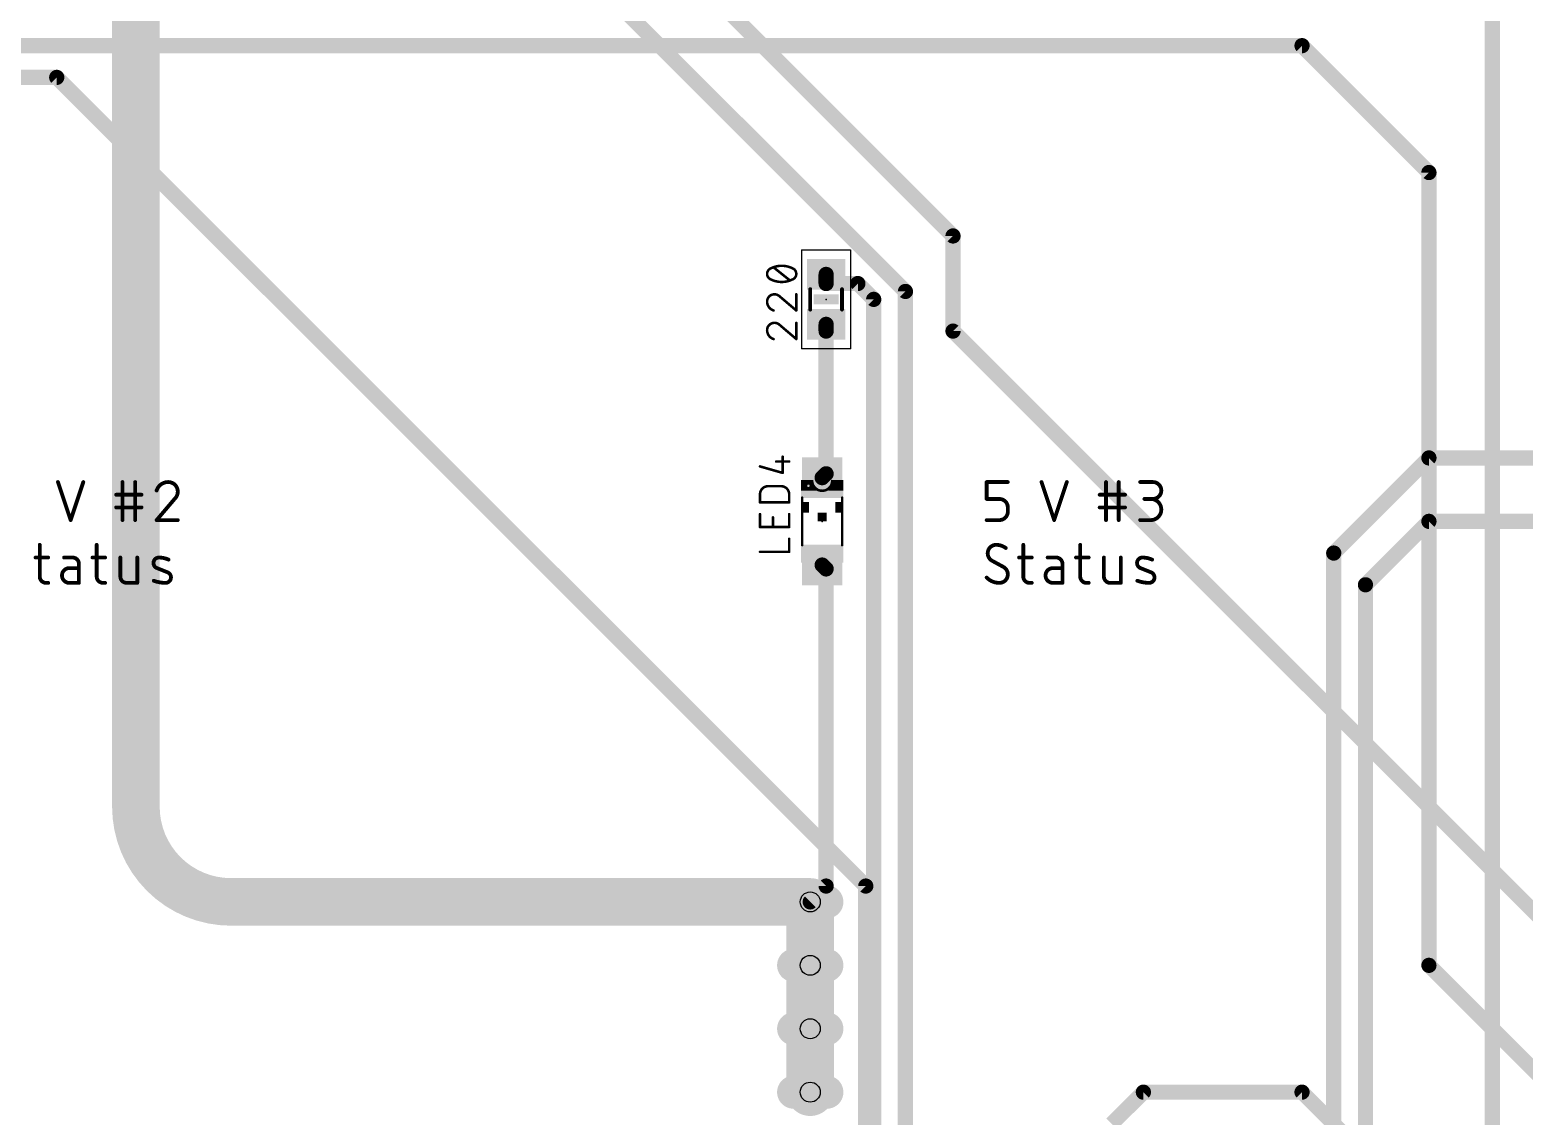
# Model space of a CAD drawing. Extents: x -9 to 239, y 2 to 147.
# Drawn here: x 78.6 to 138.4, y 54.9 to 98.4 of the extents above; entities that cross this region are included whole.
import ezdxf

# ---------------------------------------------------------------- set-up
doc = ezdxf.new("R2010")
doc.units = 0
for name, color, linetype in [('1', 12, 'CONTINUOUS'), ('16', 132, 'CONTINUOUS'), ('17', 110, 'CONTINUOUS'), ('18', 110, 'CONTINUOUS'), ('21', 40, 'CONTINUOUS'), ('23', 53, 'CONTINUOUS'), ('25', 253, 'CONTINUOUS'), ('27', 253, 'CONTINUOUS'), ('29', 253, 'CONTINUOUS'), ('30', 253, 'CONTINUOUS'), ('31', 253, 'CONTINUOUS'), ('35', 253, 'CONTINUOUS'), ('39', 12, 'CONTINUOUS'), ('44', 253, 'CONTINUOUS'), ('51', 253, 'CONTINUOUS')]:
    doc.layers.add(name, color=color, linetype=linetype)

# ---------------------------------------------------------------- blocks, each defined once
blk = doc.blocks.new('RECT')
blk.add_solid([(-0.5, -0.5), (0.5, -0.5), (-0.5, 0.5), (0.5, 0.5)])
blk = doc.blocks.new('LONGP100')
at = {"const_width": 1}
blk.add_lwpolyline([(-0.5, 0), (0.5, 0)], dxfattribs=at)
at = {"const_width": 0.5}
for points in [[(-0.5, 0.25, 1), (-0.5, -0.25)], [(0.5, -0.25, 1), (0.5, 0.25)]]:
    blk.add_lwpolyline(points, format="xyb", dxfattribs=at)
blk = doc.blocks.new('ROUNDV')
at = {"const_width": 0.5}
blk.add_lwpolyline([(0, -0.25, 1), (0, 0.25, 1), (0, -0.25)], format="xyb", dxfattribs=at)

msp = doc.modelspace()

# ---------------------------------------------------------------- linework, layer by layer
at = {"layer": '1'}
for points, const_width in [([(82.8614, 118.11), (82.8614, 67.31)], 1.905), ([(115.57, 90.17), (102.5525, 103.1875)], 0.6096), ([(102.235, 99.3775), (113.665, 87.9475)], 0.6096), ([(115.57, 86.36), (115.57, 90.17)], 0.6096), ([(110.49, 88.265), (110.49, 88.63)], 0.6096), ([(111.76, 88.265), (110.49, 88.265)], 0.6096), ([(112.395, 87.63), (111.76, 88.265)], 0.6096), ([(112.395, 53.34), (112.395, 87.63)], 0.6096), ([(113.665, 87.9475), (113.665, 53.975)], 0.6096), ([(110.49, 86.36), (110.49, 86.63)], 0.6096), ([(110.49, 80.645), (110.49, 86.36)], 0.6096), ([(139.7, 62.23), (115.57, 86.36)], 0.6096), ([(130.81, 77.47), (134.62, 81.28)], 0.6096), ([(134.62, 81.28), (149.86, 81.28)], 0.6096), ([(110.49, 80.645), (110.3324, 80.49)], 0.6096), ([(132.08, 76.2), (134.62, 78.74)], 0.6096), ([(134.62, 78.74), (149.86, 78.74)], 0.6096), ([(110.49, 76.835), (110.3324, 76.99)], 0.6096), ([(110.49, 64.135), (110.49, 76.835)], 0.6096), ([(86.6714, 63.5), (109.855, 63.5)], 1.905), ([(109.855, 63.5), (109.855, 60.96)], 1.905), ([(110.49, 64.135), (109.855, 63.5)], 0.6096), ([(109.855, 60.96), (109.855, 58.42)], 1.905), ([(139.7, 55.88), (134.62, 60.96)], 0.6096), ([(109.855, 58.42), (109.855, 55.88)], 1.905), ([(121.92, 54.61), (123.19, 55.88)], 0.6096), ([(123.19, 55.88), (129.54, 55.88)], 0.6096), ([(129.54, 55.88), (133.35, 52.07)], 0.6096)]:
    msp.add_lwpolyline(points, dxfattribs=dict(at, const_width=const_width))
for points, const_width in [([(115.7224, 90.17, 1), (115.4176, 90.17)], 0.3048), ([(115.4622, 90.0622, 1), (115.6778, 90.2778)], 0.3048), ([(110.6424, 88.63, 1), (110.3376, 88.63)], 0.3048), ([(110.49, 88.4174, 1), (110.49, 88.1126)], 0.3048), ([(111.8678, 88.3728, 1), (111.6522, 88.1572)], 0.3048), ([(111.76, 88.1126, 1), (111.76, 88.4174)], 0.3048), ([(110.3376, 88.265, 1), (110.6424, 88.265)], 0.3048), ([(112.5474, 87.63, 1), (112.2426, 87.63)], 0.3048), ([(113.8174, 87.9475, 1), (113.5126, 87.9475)], 0.3048), ([(113.5572, 87.8397, 1), (113.7728, 88.0553)], 0.3048), ([(112.2872, 87.5222, 1), (112.5028, 87.7378)], 0.3048), ([(110.6424, 86.63, 1), (110.3376, 86.63)], 0.3048), ([(110.6424, 86.36, 1), (110.3376, 86.36)], 0.3048), ([(110.3376, 86.36, 1), (110.6424, 86.36)], 0.3048), ([(115.6778, 86.4678, 1), (115.4622, 86.2522)], 0.3048), ([(115.4176, 86.36, 1), (115.7224, 86.36)], 0.3048), ([(134.62, 81.4324, 1), (134.62, 81.1276)], 0.3048), ([(134.7278, 81.1722, 1), (134.5122, 81.3878)], 0.3048), ([(110.2255, 80.5987, 1), (110.4392, 80.3813)], 0.3048), ([(110.3376, 80.645, 1), (110.6424, 80.645)], 0.3048), ([(110.5969, 80.5363, 1), (110.3831, 80.7537)], 0.3048), ([(134.62, 78.8924, 1), (134.62, 78.5876)], 0.3048), ([(134.7278, 78.6322, 1), (134.5122, 78.8478)], 0.3048), ([(110.4392, 77.0987, 1), (110.2255, 76.8813)], 0.3048), ([(130.7022, 77.5778, 1), (130.9178, 77.3622)], 0.3048), ([(110.6424, 76.835, 1), (110.3376, 76.835)], 0.3048), ([(110.3831, 76.7263, 1), (110.5969, 76.9437)], 0.3048), ([(131.9722, 76.3078, 1), (132.1878, 76.0922)], 0.3048), ([(82.8614, 67.31, 0.4142), (86.6714, 63.5)], 1.905), ([(83.3377, 67.31, 1), (82.3852, 67.31)], 0.9525), ([(82.3852, 67.31, 1), (83.3377, 67.31)], 0.9525), ([(86.6714, 63.9763, 1), (86.6714, 63.0237)], 0.9525), ([(86.6714, 63.0237, 1), (86.6714, 63.9763)], 0.9525), ([(110.3312, 63.5, 1), (109.3788, 63.5)], 0.9525), ([(109.855, 63.0237, 1), (109.855, 63.9763)], 0.9525), ([(110.3376, 64.135, 1), (110.6424, 64.135)], 0.3048), ([(110.5978, 64.0272, 1), (110.3822, 64.2428)], 0.3048), ([(109.7472, 63.6078, 1), (109.9628, 63.3922)], 0.3048), ([(110.3312, 60.96, 1), (109.3788, 60.96)], 0.9525), ([(109.3788, 60.96, 1), (110.3312, 60.96)], 0.9525), ([(134.7278, 61.0678, 1), (134.5122, 60.8522)], 0.3048), ([(110.3312, 58.42, 1), (109.3788, 58.42)], 0.9525), ([(109.3788, 58.42, 1), (110.3312, 58.42)], 0.9525), ([(109.3788, 55.88, 1), (110.3312, 55.88)], 0.9525), ([(123.19, 56.0324, 1), (123.19, 55.7276)], 0.3048), ([(123.2978, 55.7722, 1), (123.0822, 55.9878)], 0.3048), ([(129.6478, 55.9878, 1), (129.4322, 55.7722)], 0.3048), ([(129.54, 55.7276, 1), (129.54, 56.0324)], 0.3048)]:
    msp.add_lwpolyline(points, format="xyb", dxfattribs=dict(at, const_width=const_width))
at = {"layer": '16', "const_width": 0.6096}
for points in [[(137.16, 40.64), (137.16, 130.055)], [(129.54, 97.79), (67.31, 97.79)], [(134.62, 92.71), (129.54, 97.79)], [(27.6225, 96.52), (79.6925, 96.52)], [(112.0775, 64.135), (79.6925, 96.52)], [(134.62, 60.96), (134.62, 92.71)], [(130.81, 36.83), (130.81, 77.47)], [(132.08, 38.1), (132.08, 76.2)], [(112.0775, 37.7825), (112.0775, 64.135)]]:
    msp.add_lwpolyline(points, dxfattribs=at)
at = {"layer": '16', "const_width": 0.3048}
for points in [[(129.6478, 97.8978, 1), (129.4322, 97.6822)], [(129.54, 97.6376, 1), (129.54, 97.9424)], [(79.8003, 96.6278, 1), (79.5847, 96.4122)], [(79.6925, 96.3676, 1), (79.6925, 96.6724)], [(134.7724, 92.71, 1), (134.4676, 92.71)], [(134.5122, 92.6022, 1), (134.7278, 92.8178)], [(130.9624, 77.47, 1), (130.6576, 77.47)], [(132.2324, 76.2, 1), (131.9276, 76.2)], [(112.2299, 64.135, 1), (111.9251, 64.135)], [(111.9697, 64.0272, 1), (112.1853, 64.2428)], [(134.4676, 60.96, 1), (134.7724, 60.96)]]:
    msp.add_lwpolyline(points, format="xyb", dxfattribs=at)
at = {"layer": '23'}
for p in [(110.49, 87.63), (110.3324, 78.74)]:
    msp.add_point(p, dxfattribs=at)
at = {"layer": '25'}
for points, const_width in [([(108.7519, 80.6808), (108.7519, 81.3299)], 0.1016), ([(107.8432, 80.9405), (108.7519, 80.6808)], 0.1016), ([(108.4923, 81.1352), (109.0116, 81.1352)], 0.1016), ([(79.741, 80.3148), (80.249, 78.7908)], 0.1524), ([(80.249, 78.7908), (80.757, 80.3148)], 0.1524), ([(82.3239, 78.7908), (82.3239, 80.3148)], 0.1524), ([(82.8319, 78.7908), (82.8319, 80.3148)], 0.1524), ([(108.1677, 80.1489), (108.687, 80.1489)], 0.1016), ([(116.9162, 79.6375), (116.9162, 80.3148)], 0.1524), ([(116.9162, 80.3148), (117.7629, 80.3148)], 0.1524), ([(119.111, 80.3148), (119.619, 78.7908)], 0.1524), ([(119.619, 78.7908), (120.127, 80.3148)], 0.1524), ([(121.6939, 78.7908), (121.6939, 80.3148)], 0.1524), ([(122.2019, 78.7908), (122.2019, 80.3148)], 0.1524), ([(123.0607, 80.3148), (123.5687, 80.3148)], 0.1524), ([(82.0699, 79.8068), (83.0859, 79.8068)], 0.1524), ([(84.4104, 79.6375), (83.6907, 78.7908)], 0.1524), ([(107.8432, 79.4997), (107.8432, 79.8243)], 0.1016), ([(109.0116, 79.4997), (107.8432, 79.4997)], 0.1016), ([(109.0116, 79.8243), (109.0116, 79.4997)], 0.1016), ([(117.4242, 79.6375), (116.9162, 79.6375)], 0.1524), ([(121.4399, 79.8068), (122.4559, 79.8068)], 0.1524), ([(123.5687, 79.6375), (123.2301, 79.6375)], 0.1524), ([(82.0699, 79.2988), (83.0859, 79.2988)], 0.1524), ([(107.8432, 78.5114), (107.8432, 79.0307)], 0.1016), ([(109.0116, 79.0307), (109.0116, 78.5114)], 0.1016), ([(117.7629, 79.1295), (117.7629, 79.2988)], 0.1524), ([(121.4399, 79.2988), (122.4559, 79.2988)], 0.1524), ([(83.6907, 78.7908), (84.5374, 78.7908)], 0.1524), ([(109.0116, 78.5114), (107.8432, 78.5114)], 0.1016), ([(108.3625, 78.5114), (108.3625, 78.9009)], 0.1016), ([(116.9162, 78.7908), (117.4242, 78.7908)], 0.1524), ([(123.0607, 78.7908), (123.4841, 78.7908)], 0.1524), ([(79.0126, 77.8002), (79.0126, 76.5302)], 0.1524), ([(81.292, 77.8002), (81.292, 76.5302)], 0.1524), ([(109.0116, 77.5208), (109.0116, 78.0401)], 0.1016), ([(118.3826, 77.8002), (118.3826, 76.5302)], 0.1524), ([(120.662, 77.8002), (120.662, 76.5302)], 0.1524), ([(78.8433, 77.2922), (79.3513, 77.2922)], 0.1524), ([(80.326, 77.2922), (79.9874, 77.2922)], 0.1524), ([(81.1227, 77.2922), (81.6307, 77.2922)], 0.1524), ([(82.2393, 77.2922), (82.2393, 76.5302)], 0.1524), ([(82.9166, 76.2762), (82.9166, 77.2922)], 0.1524), ([(107.8432, 77.5208), (109.0116, 77.5208)], 0.1016), ([(117.5935, 76.9112), (117.1279, 77.1652)], 0.1524), ([(118.2133, 77.2922), (118.7213, 77.2922)], 0.1524), ([(119.696, 77.2922), (119.3574, 77.2922)], 0.1524), ([(120.4927, 77.2922), (121.0007, 77.2922)], 0.1524), ([(121.6093, 77.2922), (121.6093, 76.5302)], 0.1524), ([(122.2866, 76.2762), (122.2866, 77.2922)], 0.1524), ([(80.58, 76.8689), (80.199, 76.8689)], 0.1524), ([(80.58, 76.2762), (80.58, 77.0382)], 0.1524), ([(84.1275, 76.6995), (83.7042, 76.8689)], 0.1524), ([(119.95, 76.8689), (119.569, 76.8689)], 0.1524), ([(119.95, 76.2762), (119.95, 77.0382)], 0.1524), ([(123.4975, 76.6995), (123.0742, 76.8689)], 0.1524), ([(79.2666, 76.2762), (79.3513, 76.2762)], 0.1524), ([(80.199, 76.2762), (80.58, 76.2762)], 0.1524), ([(81.546, 76.2762), (81.6307, 76.2762)], 0.1524), ([(82.4933, 76.2762), (82.9166, 76.2762)], 0.1524), ([(118.6366, 76.2762), (118.7213, 76.2762)], 0.1524), ([(119.569, 76.2762), (119.95, 76.2762)], 0.1524), ([(120.916, 76.2762), (121.0007, 76.2762)], 0.1524), ([(121.8633, 76.2762), (122.2866, 76.2762)], 0.1524)]:
    msp.add_lwpolyline(points, dxfattribs=dict(at, const_width=const_width))
for points, const_width in [([(108.7773, 81.3299, 1), (108.7265, 81.3299)], 0.0508), ([(107.8502, 80.9649, 1), (107.8362, 80.9161)], 0.0508), ([(108.4923, 81.1606, 1), (108.4923, 81.1098)], 0.0508), ([(109.0116, 81.1098, 1), (109.0116, 81.1606)], 0.0508), ([(79.7771, 80.3268, 1), (79.7048, 80.3028)], 0.0762), ([(80.7931, 80.3028, 1), (80.7208, 80.3268)], 0.0762), ([(82.362, 80.3148, 1), (82.2858, 80.3148)], 0.0762), ([(82.87, 80.3148, 1), (82.7938, 80.3148)], 0.0762), ([(84.1564, 80.3148, 0.3252), (83.6907, 79.9761)], 0.1524), ([(84.5374, 79.9338, 0.4142), (84.1564, 80.3148)], 0.1524), ([(84.1564, 80.3529, 1), (84.1564, 80.2767)], 0.0762), ([(84.1564, 80.2767, 1), (84.1564, 80.3529)], 0.0762), ([(108.1677, 80.1489, 0.4142), (107.8432, 79.8243)], 0.1016), ([(108.1677, 80.1743, 1), (108.1677, 80.1235)], 0.0508), ([(108.1677, 80.1235, 1), (108.1677, 80.1743)], 0.0508), ([(109.0116, 79.8243, 0.4142), (108.687, 80.1489)], 0.1016), ([(108.687, 80.1743, 1), (108.687, 80.1235)], 0.0508), ([(108.687, 80.1235, 1), (108.687, 80.1743)], 0.0508), ([(108.7265, 80.6808, 1), (108.7773, 80.6808)], 0.0508), ([(108.745, 80.6564, 1), (108.7589, 80.7053)], 0.0508), ([(116.9543, 80.3148, 1), (116.8781, 80.3148)], 0.0762), ([(116.9162, 80.3529, 1), (116.9162, 80.2767)], 0.0762), ([(117.7629, 80.2767, 1), (117.7629, 80.3529)], 0.0762), ([(119.1471, 80.3268, 1), (119.0748, 80.3028)], 0.0762), ([(120.1631, 80.3028, 1), (120.0908, 80.3268)], 0.0762), ([(121.732, 80.3148, 1), (121.6558, 80.3148)], 0.0762), ([(122.24, 80.3148, 1), (122.1638, 80.3148)], 0.0762), ([(123.0607, 80.3529, 1), (123.0607, 80.2767)], 0.0762), ([(123.5687, 79.6375, 1), (123.5687, 80.3148)], 0.1524), ([(123.5687, 80.3529, 1), (123.5687, 80.2767)], 0.0762), ([(123.5687, 80.2767, 1), (123.5687, 80.3529)], 0.0762), ([(82.0699, 79.8449, 1), (82.0699, 79.7687)], 0.0762), ([(83.0859, 79.7687, 1), (83.0859, 79.8449)], 0.0762), ([(83.6545, 79.9879, 1), (83.727, 79.9644)], 0.0762), ([(84.4104, 79.6375, 0.2053), (84.5374, 79.9338)], 0.1524), ([(84.3841, 79.6651, 1), (84.4367, 79.6099)], 0.0762), ([(84.4394, 79.6128, 1), (84.3814, 79.6621)], 0.0762), ([(84.5755, 79.9338, 1), (84.4993, 79.9338)], 0.0762), ([(84.4993, 79.9338, 1), (84.5755, 79.9338)], 0.0762), ([(107.8686, 79.8243, 1), (107.8178, 79.8243)], 0.0508), ([(107.8178, 79.8243, 1), (107.8686, 79.8243)], 0.0508), ([(107.8432, 79.5251, 1), (107.8432, 79.4743)], 0.0508), ([(109.037, 79.8243, 1), (108.9862, 79.8243)], 0.0508), ([(108.9862, 79.8243, 1), (109.037, 79.8243)], 0.0508), ([(109.0116, 79.4743, 1), (109.0116, 79.5251)], 0.0508), ([(116.9162, 79.6756, 1), (116.9162, 79.5994)], 0.0762), ([(116.8781, 79.6375, 1), (116.9543, 79.6375)], 0.0762), ([(117.7629, 79.2988, 0.4142), (117.4242, 79.6375)], 0.1524), ([(117.4242, 79.6756, 1), (117.4242, 79.5994)], 0.0762), ([(117.4242, 79.5994, 1), (117.4242, 79.6756)], 0.0762), ([(121.4399, 79.8449, 1), (121.4399, 79.7687)], 0.0762), ([(122.4559, 79.7687, 1), (122.4559, 79.8449)], 0.0762), ([(123.2301, 79.6756, 1), (123.2301, 79.5994)], 0.0762), ([(123.4841, 78.7908, 1), (123.4841, 79.6375)], 0.1524), ([(123.4841, 79.6756, 1), (123.4841, 79.5994)], 0.0762), ([(123.5687, 79.6756, 1), (123.5687, 79.5994)], 0.0762), ([(123.5687, 79.5994, 1), (123.5687, 79.6756)], 0.0762), ([(82.0699, 79.3369, 1), (82.0699, 79.2607)], 0.0762), ([(83.0859, 79.2607, 1), (83.0859, 79.3369)], 0.0762), ([(107.8178, 79.4997, 1), (107.8686, 79.4997)], 0.0508), ([(107.8686, 79.0307, 1), (107.8178, 79.0307)], 0.0508), ([(108.9862, 79.4997, 1), (109.037, 79.4997)], 0.0508), ([(109.037, 79.0307, 1), (108.9862, 79.0307)], 0.0508), ([(117.4242, 78.7908, 0.4142), (117.7629, 79.1295)], 0.1524), ([(117.801, 79.2988, 1), (117.7248, 79.2988)], 0.0762), ([(117.7248, 79.2988, 1), (117.801, 79.2988)], 0.0762), ([(117.801, 79.1295, 1), (117.7248, 79.1295)], 0.0762), ([(117.7248, 79.1295, 1), (117.801, 79.1295)], 0.0762), ([(121.4399, 79.3369, 1), (121.4399, 79.2607)], 0.0762), ([(122.4559, 79.2607, 1), (122.4559, 79.3369)], 0.0762), ([(80.2128, 78.8028, 1), (80.2851, 78.7788)], 0.0762), ([(80.2128, 78.7788, 1), (80.2851, 78.8028)], 0.0762), ([(82.2858, 78.7908, 1), (82.362, 78.7908)], 0.0762), ([(82.7938, 78.7908, 1), (82.87, 78.7908)], 0.0762), ([(83.6907, 78.8289, 1), (83.6907, 78.7527)], 0.0762), ([(83.6617, 78.8155, 1), (83.7198, 78.7661)], 0.0762), ([(84.5374, 78.7527, 1), (84.5374, 78.8289)], 0.0762), ([(107.8432, 78.5368, 1), (107.8432, 78.486)], 0.0508), ([(107.8178, 78.5114, 1), (107.8686, 78.5114)], 0.0508), ([(108.3879, 78.9009, 1), (108.3371, 78.9009)], 0.0508), ([(108.3371, 78.5114, 1), (108.3879, 78.5114)], 0.0508), ([(108.9862, 78.5114, 1), (109.037, 78.5114)], 0.0508), ([(109.0116, 78.486, 1), (109.0116, 78.5368)], 0.0508), ([(116.9162, 78.8289, 1), (116.9162, 78.7527)], 0.0762), ([(117.4242, 78.8289, 1), (117.4242, 78.7527)], 0.0762), ([(117.4242, 78.7527, 1), (117.4242, 78.8289)], 0.0762), ([(119.5828, 78.8028, 1), (119.6551, 78.7788)], 0.0762), ([(119.5828, 78.7788, 1), (119.6551, 78.8028)], 0.0762), ([(121.6558, 78.7908, 1), (121.732, 78.7908)], 0.0762), ([(122.1638, 78.7908, 1), (122.24, 78.7908)], 0.0762), ([(123.0607, 78.8289, 1), (123.0607, 78.7527)], 0.0762), ([(123.4841, 78.8289, 1), (123.4841, 78.7527)], 0.0762), ([(123.4841, 78.7527, 1), (123.4841, 78.8289)], 0.0762), ([(79.0507, 77.8002, 1), (78.9745, 77.8002)], 0.0762), ([(81.3301, 77.8002, 1), (81.2539, 77.8002)], 0.0762), ([(109.037, 78.0401, 1), (108.9862, 78.0401)], 0.0508), ([(117.2972, 77.8002, 0.4142), (116.9585, 77.4615)], 0.1524), ([(117.6782, 77.6732, 0.1623), (117.2972, 77.8002)], 0.1524), ([(117.2972, 77.8383, 1), (117.2972, 77.7621)], 0.0762), ([(117.2972, 77.7621, 1), (117.2972, 77.8383)], 0.0762), ([(118.4207, 77.8002, 1), (118.3445, 77.8002)], 0.0762), ([(120.7001, 77.8002, 1), (120.6239, 77.8002)], 0.0762), ([(78.8433, 77.3303, 1), (78.8433, 77.2541)], 0.0762), ([(79.3513, 77.2541, 1), (79.3513, 77.3303)], 0.0762), ([(79.9874, 77.3303, 1), (79.9874, 77.2541)], 0.0762), ([(80.58, 77.0382, 0.4142), (80.326, 77.2922)], 0.1524), ([(80.326, 77.3303, 1), (80.326, 77.2541)], 0.0762), ([(80.326, 77.2541, 1), (80.326, 77.3303)], 0.0762), ([(81.1227, 77.3303, 1), (81.1227, 77.2541)], 0.0762), ([(81.6307, 77.2541, 1), (81.6307, 77.3303)], 0.0762), ([(82.2774, 77.2922, 1), (82.2012, 77.2922)], 0.0762), ([(82.9547, 77.2922, 1), (82.8785, 77.2922)], 0.0762), ([(83.7888, 77.2922, 0.8318), (83.7042, 76.8689)], 0.1524), ([(84.1698, 77.2075, 0.1025), (83.7888, 77.2922)], 0.1524), ([(83.7894, 77.3303, 1), (83.7883, 77.2541)], 0.0762), ([(83.7883, 77.2541, 1), (83.7894, 77.3303)], 0.0762), ([(84.1542, 77.1728, 1), (84.1855, 77.2423)], 0.0762), ([(107.8432, 77.5462, 1), (107.8432, 77.4954)], 0.0508), ([(108.9862, 77.5208, 1), (109.037, 77.5208)], 0.0508), ([(109.0116, 77.4954, 1), (109.0116, 77.5462)], 0.0508), ([(116.9585, 77.4615, 0.2656), (117.1279, 77.1652)], 0.1524), ([(116.9966, 77.4615, 1), (116.9204, 77.4615)], 0.0762), ([(116.9204, 77.4615, 1), (116.9966, 77.4615)], 0.0762), ([(117.1461, 77.1986, 1), (117.1096, 77.1318)], 0.0762), ([(117.1085, 77.1324, 1), (117.1472, 77.198)], 0.0762), ([(117.6553, 77.6427, 1), (117.7011, 77.7037)], 0.0762), ([(118.2133, 77.3303, 1), (118.2133, 77.2541)], 0.0762), ([(118.7213, 77.2541, 1), (118.7213, 77.3303)], 0.0762), ([(119.3574, 77.3303, 1), (119.3574, 77.2541)], 0.0762), ([(119.95, 77.0382, 0.4142), (119.696, 77.2922)], 0.1524), ([(119.696, 77.3303, 1), (119.696, 77.2541)], 0.0762), ([(119.696, 77.2541, 1), (119.696, 77.3303)], 0.0762), ([(120.4927, 77.3303, 1), (120.4927, 77.2541)], 0.0762), ([(121.0007, 77.2541, 1), (121.0007, 77.3303)], 0.0762), ([(121.6474, 77.2922, 1), (121.5712, 77.2922)], 0.0762), ([(122.3247, 77.2922, 1), (122.2485, 77.2922)], 0.0762), ([(123.1588, 77.2922, 0.8318), (123.0742, 76.8689)], 0.1524), ([(123.5398, 77.2075, 0.1025), (123.1588, 77.2922)], 0.1524), ([(123.1594, 77.3303, 1), (123.1583, 77.2541)], 0.0762), ([(123.1583, 77.2541, 1), (123.1594, 77.3303)], 0.0762), ([(123.5242, 77.1728, 1), (123.5555, 77.2423)], 0.0762), ([(79.0126, 76.5302, 0.4142), (79.2666, 76.2762)], 0.1524), ([(79.0507, 76.5302, 1), (78.9745, 76.5302)], 0.0762), ([(78.9745, 76.5302, 1), (79.0507, 76.5302)], 0.0762), ([(80.199, 76.8689, 1), (80.199, 76.2762)], 0.1524), ([(80.199, 76.907, 1), (80.199, 76.8308)], 0.0762), ([(80.199, 76.8308, 1), (80.199, 76.907)], 0.0762), ([(80.6181, 77.0382, 1), (80.5419, 77.0382)], 0.0762), ([(80.5419, 77.0382, 1), (80.6181, 77.0382)], 0.0762), ([(80.58, 76.8308, 1), (80.58, 76.907)], 0.0762), ([(81.292, 76.5302, 0.4142), (81.546, 76.2762)], 0.1524), ([(81.3301, 76.5302, 1), (81.2539, 76.5302)], 0.0762), ([(81.2539, 76.5302, 1), (81.3301, 76.5302)], 0.0762), ([(82.2393, 76.5302, 0.4142), (82.4933, 76.2762)], 0.1524), ([(82.2774, 76.5302, 1), (82.2012, 76.5302)], 0.0762), ([(82.2012, 76.5302, 1), (82.2774, 76.5302)], 0.0762), ([(83.7183, 76.9042, 1), (83.69, 76.8335)], 0.0762), ([(83.69, 76.8335, 1), (83.7183, 76.9042)], 0.0762), ([(84.0428, 76.2762, 0.8318), (84.1275, 76.6995)], 0.1524), ([(84.1417, 76.7349, 1), (84.1134, 76.6642)], 0.0762), ([(84.1134, 76.6642, 1), (84.1417, 76.7349)], 0.0762), ([(116.9162, 76.4879, 0.2), (117.4242, 76.2762)], 0.1524), ([(116.9433, 76.5147, 1), (116.8891, 76.461)], 0.0762), ([(117.4242, 76.2762, 0.4142), (117.7629, 76.6149)], 0.1524), ([(117.7629, 76.6149, 0.2656), (117.5935, 76.9112)], 0.1524), ([(117.6129, 76.944, 1), (117.5742, 76.8784)], 0.0762), ([(117.5753, 76.8778, 1), (117.6118, 76.9446)], 0.0762), ([(117.801, 76.6149, 1), (117.7248, 76.6149)], 0.0762), ([(117.7248, 76.6149, 1), (117.801, 76.6149)], 0.0762), ([(118.3826, 76.5302, 0.4142), (118.6366, 76.2762)], 0.1524), ([(118.4207, 76.5302, 1), (118.3445, 76.5302)], 0.0762), ([(118.3445, 76.5302, 1), (118.4207, 76.5302)], 0.0762), ([(119.569, 76.8689, 1), (119.569, 76.2762)], 0.1524), ([(119.569, 76.907, 1), (119.569, 76.8308)], 0.0762), ([(119.569, 76.8308, 1), (119.569, 76.907)], 0.0762), ([(119.9881, 77.0382, 1), (119.9119, 77.0382)], 0.0762), ([(119.9119, 77.0382, 1), (119.9881, 77.0382)], 0.0762), ([(119.95, 76.8308, 1), (119.95, 76.907)], 0.0762), ([(120.662, 76.5302, 0.4142), (120.916, 76.2762)], 0.1524), ([(120.7001, 76.5302, 1), (120.6239, 76.5302)], 0.0762), ([(120.6239, 76.5302, 1), (120.7001, 76.5302)], 0.0762), ([(121.6093, 76.5302, 0.4142), (121.8633, 76.2762)], 0.1524), ([(121.6474, 76.5302, 1), (121.5712, 76.5302)], 0.0762), ([(121.5712, 76.5302, 1), (121.6474, 76.5302)], 0.0762), ([(123.0883, 76.9042, 1), (123.06, 76.8335)], 0.0762), ([(123.06, 76.8335, 1), (123.0883, 76.9042)], 0.0762), ([(123.4128, 76.2762, 0.8318), (123.4975, 76.6995)], 0.1524), ([(123.5117, 76.7349, 1), (123.4834, 76.6642)], 0.0762), ([(123.4834, 76.6642, 1), (123.5117, 76.7349)], 0.0762), ([(79.2666, 76.3143, 1), (79.2666, 76.2381)], 0.0762), ([(79.2666, 76.2381, 1), (79.2666, 76.3143)], 0.0762), ([(79.3513, 76.2381, 1), (79.3513, 76.3143)], 0.0762), ([(80.199, 76.3143, 1), (80.199, 76.2381)], 0.0762), ([(80.199, 76.2381, 1), (80.199, 76.3143)], 0.0762), ([(80.5419, 76.2762, 1), (80.6181, 76.2762)], 0.0762), ([(80.58, 76.2381, 1), (80.58, 76.3143)], 0.0762), ([(81.546, 76.3143, 1), (81.546, 76.2381)], 0.0762), ([(81.546, 76.2381, 1), (81.546, 76.3143)], 0.0762), ([(81.6307, 76.2381, 1), (81.6307, 76.3143)], 0.0762), ([(82.4933, 76.3143, 1), (82.4933, 76.2381)], 0.0762), ([(82.4933, 76.2381, 1), (82.4933, 76.3143)], 0.0762), ([(82.8785, 76.2762, 1), (82.9547, 76.2762)], 0.0762), ([(82.9166, 76.2381, 1), (82.9166, 76.3143)], 0.0762), ([(83.5772, 76.3609, 0.083), (84.0428, 76.2762)], 0.1524), ([(83.5901, 76.3967, 1), (83.5643, 76.325)], 0.0762), ([(84.0434, 76.3143, 1), (84.0423, 76.2381)], 0.0762), ([(84.0423, 76.2381, 1), (84.0434, 76.3143)], 0.0762), ([(117.4242, 76.3143, 1), (117.4242, 76.2381)], 0.0762), ([(117.4242, 76.2381, 1), (117.4242, 76.3143)], 0.0762), ([(118.6366, 76.3143, 1), (118.6366, 76.2381)], 0.0762), ([(118.6366, 76.2381, 1), (118.6366, 76.3143)], 0.0762), ([(118.7213, 76.2381, 1), (118.7213, 76.3143)], 0.0762), ([(119.569, 76.3143, 1), (119.569, 76.2381)], 0.0762), ([(119.569, 76.2381, 1), (119.569, 76.3143)], 0.0762), ([(119.9119, 76.2762, 1), (119.9881, 76.2762)], 0.0762), ([(119.95, 76.2381, 1), (119.95, 76.3143)], 0.0762), ([(120.916, 76.3143, 1), (120.916, 76.2381)], 0.0762), ([(120.916, 76.2381, 1), (120.916, 76.3143)], 0.0762), ([(121.0007, 76.2381, 1), (121.0007, 76.3143)], 0.0762), ([(121.8633, 76.3143, 1), (121.8633, 76.2381)], 0.0762), ([(121.8633, 76.2381, 1), (121.8633, 76.3143)], 0.0762), ([(122.2485, 76.2762, 1), (122.3247, 76.2762)], 0.0762), ([(122.2866, 76.2381, 1), (122.2866, 76.3143)], 0.0762), ([(122.9472, 76.3609, 0.083), (123.4128, 76.2762)], 0.1524), ([(122.9601, 76.3967, 1), (122.9343, 76.325)], 0.0762), ([(123.4134, 76.3143, 1), (123.4123, 76.2381)], 0.0762), ([(123.4123, 76.2381, 1), (123.4134, 76.3143)], 0.0762)]:
    msp.add_lwpolyline(points, format="xyb", dxfattribs=dict(at, const_width=const_width))
at = {"layer": '27'}
for points, const_width in [([(108.2901, 88.8788, 0.3205), (108.1278, 88.6516)], 0.1016), ([(108.1278, 88.6516, 0.3205), (108.2901, 88.4245)], 0.1016), ([(108.1532, 88.6516, 1), (108.1024, 88.6516)], 0.0508), ([(108.1024, 88.6516, 1), (108.1532, 88.6516)], 0.0508), ([(108.2789, 88.9017, 1), (108.3012, 88.856)], 0.0508), ([(108.712, 88.9762, 0.1139), (108.2901, 88.8788)], 0.1016), ([(108.2983, 88.8548, 1), (108.2818, 88.9029)], 0.0508), ([(108.4033, 88.9311, 1), (108.3716, 88.8915)], 0.0508), ([(109.1339, 88.8788, 0.1139), (108.712, 88.9762)], 0.1016), ([(108.712, 89.0016, 1), (108.712, 88.9508)], 0.0508), ([(108.712, 88.9508, 1), (108.712, 89.0016)], 0.0508), ([(109.1422, 88.9029, 1), (109.1257, 88.8548)], 0.0508), ([(109.2962, 88.6516, 0.3205), (109.1339, 88.8788)], 0.1016), ([(109.1339, 88.4245, 0.3205), (109.2962, 88.6516)], 0.1016), ([(109.1228, 88.856, 1), (109.145, 88.9017)], 0.0508), ([(109.3216, 88.6516, 1), (109.2708, 88.6516)], 0.0508), ([(109.2708, 88.6516, 1), (109.3216, 88.6516)], 0.0508), ([(108.3012, 88.4473, 1), (108.2789, 88.4016)], 0.0508), ([(108.2901, 88.4245, 0.1139), (108.712, 88.3271)], 0.1016), ([(108.2818, 88.4004, 1), (108.2983, 88.4485)], 0.0508), ([(108.712, 88.3271, 0.1139), (109.1339, 88.4245)], 0.1016), ([(108.712, 88.3525, 1), (108.712, 88.3017)], 0.0508), ([(108.712, 88.3017, 1), (108.712, 88.3525)], 0.0508), ([(109.0207, 88.3722, 1), (109.0524, 88.4118)], 0.0508), ([(109.1257, 88.4485, 1), (109.1422, 88.4004)], 0.0508), ([(109.145, 88.4016, 1), (109.1228, 88.4473)], 0.0508), ([(108.4199, 87.8332, 0.4142), (108.1278, 87.5411)], 0.1016), ([(108.1278, 87.5411, 0.3252), (108.3874, 87.1841)], 0.1016), ([(108.1532, 87.5411, 1), (108.1024, 87.5411)], 0.0508), ([(108.1024, 87.5411, 1), (108.1532, 87.5411)], 0.0508), ([(108.6471, 87.7358, 0.2053), (108.4199, 87.8332)], 0.1016), ([(108.4199, 87.8586, 1), (108.4199, 87.8078)], 0.0508), ([(108.4199, 87.8078, 1), (108.4199, 87.8586)], 0.0508), ([(108.6635, 87.7552, 1), (108.6306, 87.7165)], 0.0508), ([(108.6287, 87.7183, 1), (108.6655, 87.7534)], 0.0508), ([(109.3216, 87.8332, 1), (109.2708, 87.8332)], 0.0508), ([(108.4199, 86.6902, 0.4142), (108.1278, 86.3981)], 0.1016), ([(108.3796, 87.1599, 1), (108.3953, 87.2083)], 0.0508), ([(108.6471, 86.5928, 0.2053), (108.4199, 86.6902)], 0.1016), ([(108.4199, 86.7156, 1), (108.4199, 86.6648)], 0.0508), ([(108.4199, 86.6648, 1), (108.4199, 86.7156)], 0.0508), ([(109.2708, 87.1841, 1), (109.3216, 87.1841)], 0.0508), ([(109.3216, 86.6902, 1), (109.2708, 86.6902)], 0.0508), ([(109.2797, 87.1647, 1), (109.3126, 87.2034)], 0.0508), ([(108.1278, 86.3981, 0.3252), (108.3874, 86.0411)], 0.1016), ([(108.1532, 86.3981, 1), (108.1024, 86.3981)], 0.0508), ([(108.1024, 86.3981, 1), (108.1532, 86.3981)], 0.0508), ([(108.6635, 86.6122, 1), (108.6306, 86.5735)], 0.0508), ([(108.6287, 86.5753, 1), (108.6655, 86.6104)], 0.0508), ([(108.3796, 86.0169, 1), (108.3953, 86.0653)], 0.0508), ([(109.2708, 86.0411, 1), (109.3216, 86.0411)], 0.0508), ([(109.2797, 86.0217, 1), (109.3126, 86.0605)], 0.0508)]:
    msp.add_lwpolyline(points, format="xyb", dxfattribs=dict(at, const_width=const_width))
at = {"layer": '27', "const_width": 0.1016}
for points in [[(109.0365, 88.392), (108.3874, 88.9113)], [(108.6471, 87.7358), (109.2962, 87.1841)], [(109.2962, 87.1841), (109.2962, 87.8332)], [(109.2962, 86.0411), (109.2962, 86.6902)], [(108.6471, 86.5928), (109.2962, 86.0411)]]:
    msp.add_lwpolyline(points, dxfattribs=at)
at = {"layer": '39', "const_width": 0.0508}
for points in [[(109.507, 85.657), (109.507, 89.603)], [(109.507, 89.603), (111.473, 89.603)], [(111.473, 89.603), (111.473, 85.657)], [(111.473, 85.657), (109.507, 85.657)]]:
    msp.add_lwpolyline(points, dxfattribs=at)
at = {"layer": '39', "const_width": 0.0254}
for points in [[(109.5197, 89.603, 1), (109.4943, 89.603)], [(109.507, 89.6157, 1), (109.507, 89.5903)], [(111.4857, 89.603, 1), (111.4603, 89.603)], [(111.473, 89.5903, 1), (111.473, 89.6157)], [(109.507, 85.6697, 1), (109.507, 85.6443)], [(109.4943, 85.657, 1), (109.5197, 85.657)], [(111.4603, 85.657, 1), (111.4857, 85.657)], [(111.473, 85.6443, 1), (111.473, 85.6697)]]:
    msp.add_lwpolyline(points, format="xyb", dxfattribs=at)
at = {"layer": '44'}
for centre, radius in [((130.81, 77.47), 0.175), ((132.08, 76.2), 0.175), ((109.855, 63.5), 0.4), ((109.855, 60.96), 0.4), ((134.62, 60.96), 0.175), ((109.855, 58.42), 0.4), ((109.855, 55.88), 0.4)]:
    msp.add_circle(centre, radius, dxfattribs=at)
at = {"layer": '51'}
for points, const_width in [([(109.855, 88.04), (109.855, 87.22)], 0.1524), ([(111.125, 88.04), (111.125, 87.22)], 0.1524), ([(109.5324, 77.79), (109.5324, 79.69)], 0.1016), ([(111.1324, 79.69), (111.1324, 77.79)], 0.1016)]:
    msp.add_lwpolyline(points, dxfattribs=dict(at, const_width=const_width))
for points, const_width in [([(109.8931, 88.04, 1), (109.8169, 88.04)], 0.0762), ([(111.1631, 88.04, 1), (111.0869, 88.04)], 0.0762), ([(109.8169, 87.22, 1), (109.8931, 87.22)], 0.0762), ([(111.0869, 87.22, 1), (111.1631, 87.22)], 0.0762), ([(109.7824, 80.065, 1), (109.7824, 80.265, 1), (109.7824, 80.065)], 0.1016), ([(109.9324, 80.365, 1), (110.7324, 80.365)], 0.1016), ([(109.5578, 79.69, 1), (109.507, 79.69)], 0.0508), ([(111.1578, 79.69, 1), (111.107, 79.69)], 0.0508), ([(109.507, 77.79, 1), (109.5578, 77.79)], 0.0508), ([(111.107, 77.79, 1), (111.1578, 77.79)], 0.0508)]:
    msp.add_lwpolyline(points, format="xyb", dxfattribs=dict(at, const_width=const_width))

# ---------------------------------------------------------------- block references
at = {"layer": '1', "xscale": 1.1, "yscale": 1.4, "rotation": 270}
for p in [(110.49, 88.63), (110.49, 86.63)]:
    msp.add_blockref('RECT', p, dxfattribs=at)
at = {"layer": '1', "xscale": 1.5, "yscale": 1.5}
for p in [(110.3324, 80.49), (110.3324, 76.99)]:
    msp.add_blockref('RECT', p, dxfattribs=at)
at = {"layer": '17', "xscale": 1.2, "yscale": 1.2}
for p in [(109.855, 63.5), (109.855, 63.5), (109.855, 60.96), (109.855, 60.96), (109.855, 58.42), (109.855, 58.42), (109.855, 55.88), (109.855, 55.88)]:
    msp.add_blockref('LONGP100', p, dxfattribs=at)
at = {"layer": '18', "xscale": 0.604, "yscale": 0.604}
for p in [(130.81, 77.47), (130.81, 77.47), (132.08, 76.2), (132.08, 76.2), (134.62, 60.96), (134.62, 60.96)]:
    msp.add_blockref('ROUNDV', p, dxfattribs=at)
at = {"layer": '21', "xscale": 0.65, "yscale": 1.4, "rotation": 270}
for p in [(110.4915, 88.3718), (110.4915, 86.8986)]:
    msp.add_blockref('RECT', p, dxfattribs=at)
at = {"layer": '21'}
for p, xscale, yscale in [((109.6449, 79.3025), 0.325, 0.425), ((110.3324, 78.915), 0.35, 0.35), ((111.0199, 79.3025), 0.325, 0.425)]:
    msp.add_blockref('RECT', p, dxfattribs=dict(at, xscale=xscale, yscale=yscale))
at = {"layer": '29', "xscale": 1.227, "yscale": 1.527, "rotation": 270}
for p in [(110.49, 88.63), (110.49, 86.63)]:
    msp.add_blockref('RECT', p, dxfattribs=at)
at = {"layer": '29'}
for name, p, xscale, yscale in [('RECT', (110.3324, 80.49), 1.627, 1.627), ('RECT', (110.3324, 76.99), 1.627, 1.627), ('LONGP100', (109.855, 63.5), 1.327, 1.327), ('LONGP100', (109.855, 60.96), 1.327, 1.327), ('LONGP100', (109.855, 58.42), 1.327, 1.327), ('LONGP100', (109.855, 55.88), 1.327, 1.327)]:
    msp.add_blockref(name, p, dxfattribs=dict(at, xscale=xscale, yscale=yscale))
at = {"layer": '30', "xscale": 1.327, "yscale": 1.327}
for p in [(109.855, 63.5), (109.855, 60.96), (109.855, 58.42), (109.855, 55.88)]:
    msp.add_blockref('LONGP100', p, dxfattribs=at)
at = {"layer": '31', "xscale": 1.1, "yscale": 1.4, "rotation": 270}
for p in [(110.49, 88.63), (110.49, 86.63)]:
    msp.add_blockref('RECT', p, dxfattribs=at)
at = {"layer": '31', "xscale": 1.5, "yscale": 1.5}
for p in [(110.3324, 80.49), (110.3324, 76.99)]:
    msp.add_blockref('RECT', p, dxfattribs=at)
at = {"layer": '35', "xscale": 0.3998, "yscale": 1.0002, "rotation": 270}
msp.add_blockref('RECT', (110.49, 87.63), dxfattribs=at)
at = {"layer": '51'}
for p, xscale, yscale in [((109.7324, 80.3275), 0.5, 0.125), ((109.5949, 80.1275), 0.225, 0.325), ((109.9449, 80.0775), 0.125, 0.225), ((110.9324, 80.215), 0.5, 0.35), ((110.3324, 79.84), 1.7, 0.3), ((109.8949, 80.0275), 0.425, 0.125), ((110.8824, 80.0275), 0.6, 0.125), ((110.3324, 77.44), 1.7, 0.7)]:
    msp.add_blockref('RECT', p, dxfattribs=dict(at, xscale=xscale, yscale=yscale))

doc.saveas('drawing.dxf')
